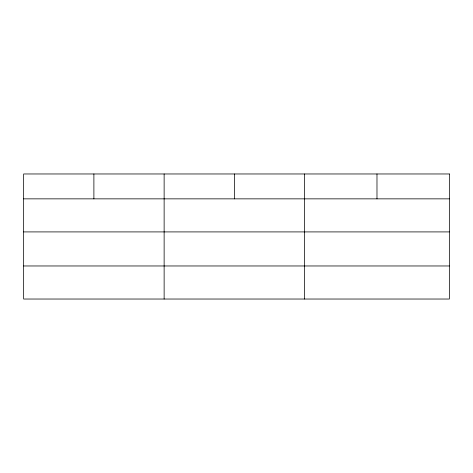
<?xml version="1.0" encoding="UTF-8"?>
<svg xmlns="http://www.w3.org/2000/svg" width="473" height="473" viewBox="0 0 473 473"><rect width="100%" height="100%" fill="white"/><g stroke="black" fill="none" stroke-linecap="round" stroke-linejoin="round"><path stroke-width="0.71" d="M23.65 198.855L449.35 198.855M23.65 231.912L449.35 231.912M23.65 265.968L449.35 265.968M376.981 173.969L376.981 198.855M304.612 173.969L304.612 299.031M234.371 173.969L234.371 198.855M164.131 173.969L164.131 299.031M93.891 173.969L93.891 198.855M449.35 173.969L23.65 173.969L23.65 299.031L449.35 299.031L449.35 173.969"/></g></svg>
